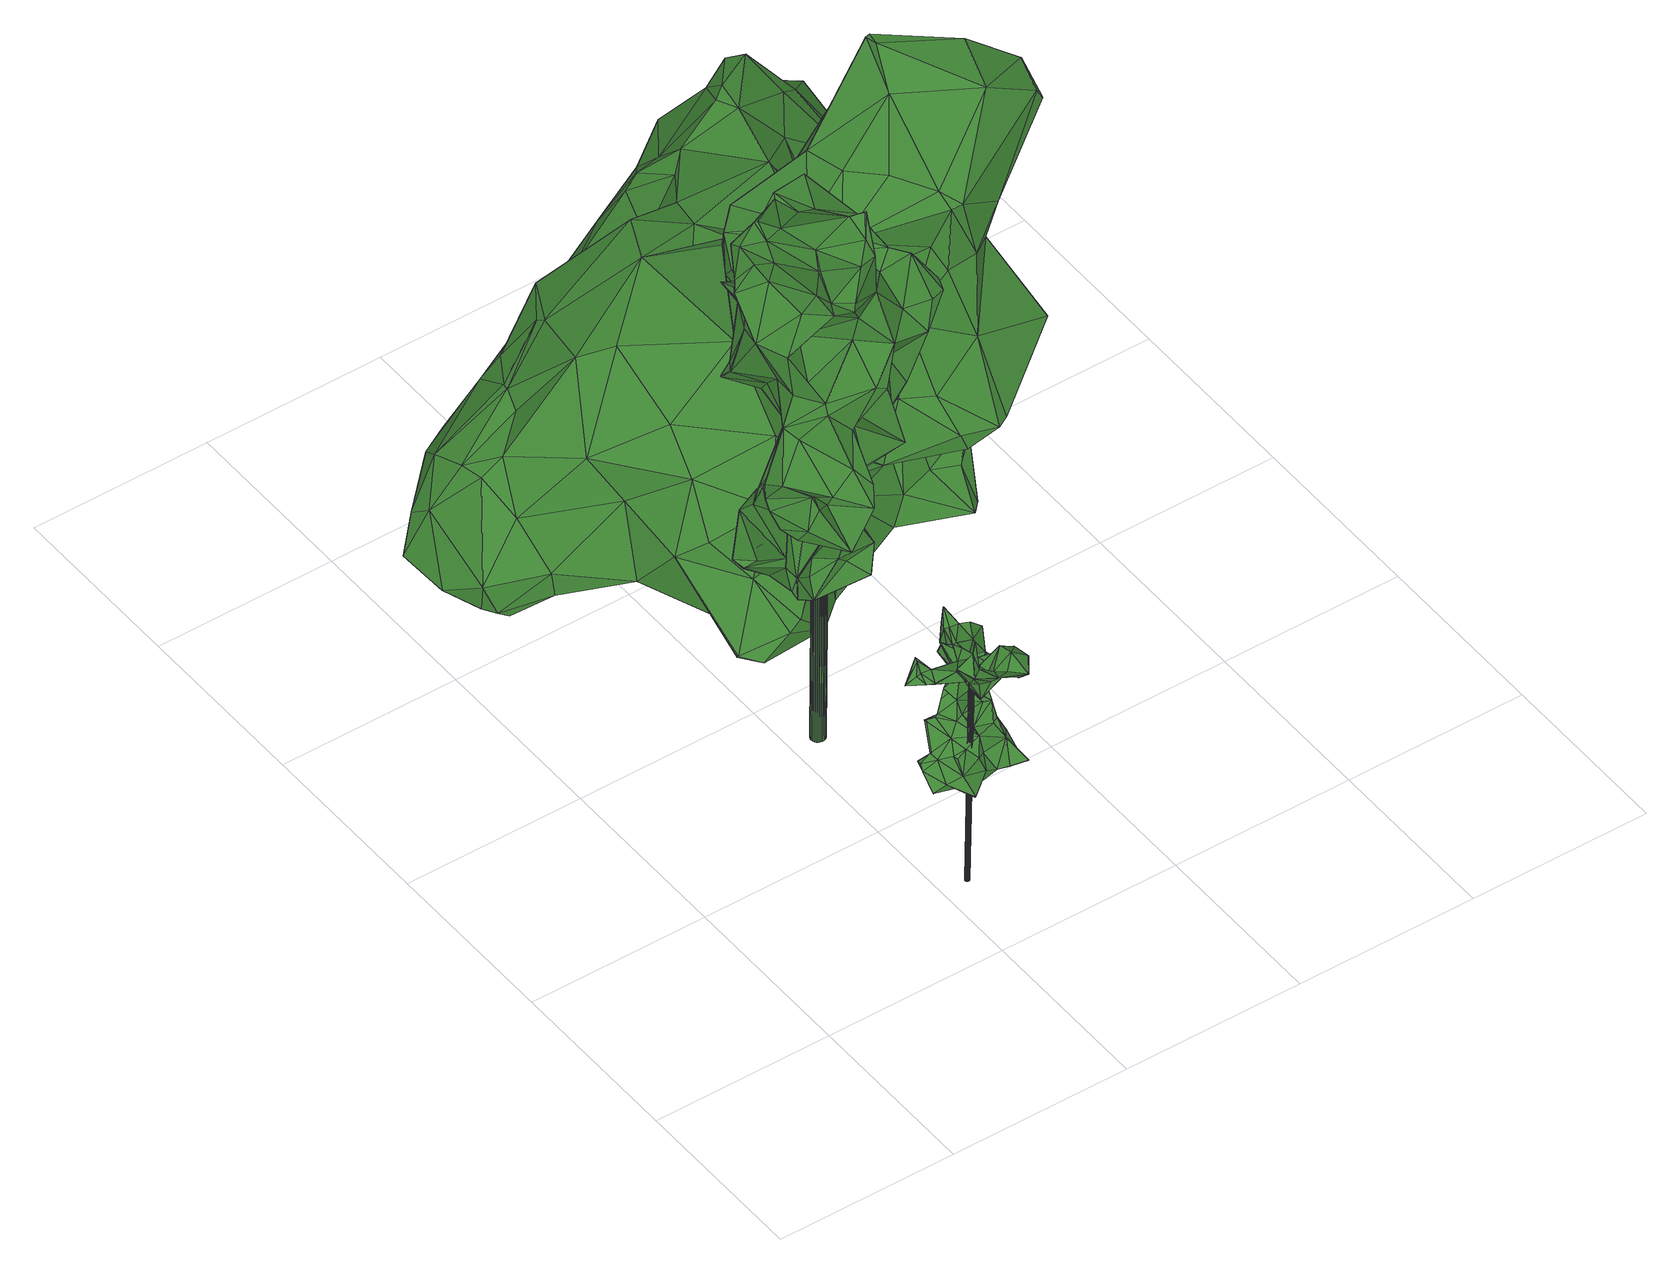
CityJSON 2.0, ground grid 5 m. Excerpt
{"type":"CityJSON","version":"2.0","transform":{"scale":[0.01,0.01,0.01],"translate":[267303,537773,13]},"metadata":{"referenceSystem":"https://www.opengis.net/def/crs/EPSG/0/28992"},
"CityObjects":{
"tree1":{"type":"SolitaryVegetationObject","attributes":{"gtid":439,"crown_width_m":3.07,"crown_median_z":19.22,"crown_r50_m":0.18,"crown_porosity":0.94,"trunk_H_m":6.17,"trunk_DBH_m":0.123,"trunk_radius_m":0.0613,"trunk_base_height_m":13.05,"original_gtid":"441"},"geometry":[{"type":"Solid","lod":"3","boundaries":[[[[0,1,2]],[[3,4,5]],[[6,7,8]],[[9,10,11]],[[10,12,11]],[[13,14,15]],[[16,17,18]],[[16,18,19]],[[20,21,22]],[[23,24,25]],[[8,15,26]],[[27,28,29]],[[30,28,27]],[[21,31,32]],[[33,7,34]],[[33,34,35]],[[36,37,38]],[[39,38,37]],[[39,37,36]],[[40,41,42]],[[40,42,5]],[[3,12,4]],[[43,44,45]],[[46,47,48]],[[41,49,50]],[[41,40,49]],[[5,49,40]],[[22,51,38]],[[52,53,54]],[[55,54,53]],[[56,1,0]],[[56,0,57]],[[58,59,60]],[[8,7,61]],[[49,5,4]],[[62,57,63]],[[64,65,66]],[[62,67,56]],[[45,44,68]],[[69,70,71]],[[33,35,72]],[[62,56,57]],[[73,74,75]],[[76,41,77]],[[67,62,63]],[[67,63,78]],[[75,29,79]],[[59,58,80]],[[25,81,82]],[[83,84,85]],[[86,85,84]],[[6,8,87]],[[88,89,90]],[[88,90,18]],[[91,92,93]],[[60,19,58]],[[15,61,13]],[[8,61,15]],[[94,95,96]],[[92,91,97]],[[63,98,99]],[[63,99,78]],[[3,5,42]],[[3,42,100]],[[45,101,43]],[[59,80,102]],[[12,103,4]],[[9,103,12]],[[47,16,48]],[[104,30,24]],[[105,106,47]],[[70,69,53]],[[107,108,33]],[[7,33,108]],[[7,108,107]],[[50,77,41]],[[109,110,111]],[[18,90,112]],[[89,112,90]],[[38,39,96]],[[113,96,39]],[[114,109,115]],[[22,96,20]],[[26,15,116]],[[57,66,63]],[[0,66,57]],[[20,96,95]],[[117,118,11]],[[119,120,121]],[[41,122,42]],[[123,124,118]],[[86,84,110]],[[75,79,73]],[[125,73,79]],[[126,27,82]],[[53,69,55]],[[91,127,80]],[[102,80,127]],[[19,91,80]],[[48,128,46]],[[14,129,116]],[[130,113,39]],[[131,132,133]],[[36,132,131]],[[27,134,32]],[[27,135,134]],[[92,97,136]],[[122,123,100]],[[100,42,122]],[[24,30,81]],[[81,30,126]],[[71,137,138]],[[139,138,137]],[[118,103,9]],[[140,50,141]],[[27,32,82]],[[31,82,32]],[[75,142,143]],[[138,78,99]],[[81,25,24]],[[143,29,75]],[[85,43,83]],[[52,76,144]],[[52,144,120]],[[86,145,68]],[[43,101,83]],[[142,83,101]],[[71,146,143]],[[147,114,45]],[[148,149,93]],[[91,93,149]],[[121,77,140]],[[50,140,77]],[[19,97,91]],[[58,19,80]],[[77,144,76]],[[77,121,144]],[[150,151,152]],[[41,152,151]],[[78,139,153]],[[78,153,154]],[[155,156,31]],[[157,35,158]],[[134,73,159]],[[73,134,74]],[[135,74,134]],[[30,27,126]],[[14,116,15]],[[143,146,29]],[[38,96,22]],[[38,132,36]],[[133,132,38]],[[160,161,162]],[[162,136,163]],[[104,28,30]],[[159,28,104]],[[134,159,104]],[[125,159,73]],[[89,106,164]],[[35,34,165]],[[35,165,127]],[[136,131,163]],[[104,166,167]],[[163,133,51]],[[38,51,133]],[[157,168,20]],[[155,20,168]],[[134,169,21]],[[22,21,169]],[[170,18,112]],[[87,48,171]],[[87,171,6]],[[55,65,54]],[[117,123,118]],[[128,87,8]],[[48,87,128]],[[4,141,49]],[[50,49,141]],[[172,148,158]],[[172,158,35]],[[171,165,34]],[[173,174,70]],[[175,174,173]],[[4,103,118]],[[46,105,47]],[[61,176,13]],[[118,154,140]],[[138,69,71]],[[138,99,98]],[[21,32,134]],[[118,140,141]],[[118,141,4]],[[101,115,119]],[[52,173,53]],[[53,173,70]],[[111,173,52]],[[83,173,111]],[[129,164,116]],[[2,151,150]],[[101,114,115]],[[83,142,173]],[[75,173,142]],[[94,96,113]],[[177,135,27]],[[138,139,78]],[[81,126,82]],[[178,179,82]],[[25,82,179]],[[178,82,31]],[[162,92,136]],[[114,101,45]],[[180,139,137]],[[159,125,181]],[[127,182,183]],[[127,183,102]],[[97,184,185]],[[56,123,1]],[[120,111,52]],[[109,145,110]],[[145,86,110]],[[111,110,83]],[[84,83,110]],[[61,7,107]],[[72,61,107]],[[75,175,173]],[[75,74,175]],[[135,175,74]],[[135,177,175]],[[164,176,36]],[[129,176,164]],[[28,125,79]],[[28,79,29]],[[64,76,54]],[[20,155,21]],[[31,21,155]],[[142,101,119]],[[164,106,186]],[[12,10,9]],[[120,144,121]],[[13,176,14]],[[14,176,129]],[[143,142,71]],[[119,71,142]],[[150,152,64]],[[177,27,29]],[[181,28,159]],[[125,28,181]],[[186,128,8]],[[128,186,106]],[[9,11,118]],[[134,104,187]],[[31,156,161]],[[67,78,154]],[[118,124,154]],[[64,152,41]],[[175,177,174]],[[47,106,17]],[[35,127,172]],[[112,164,36]],[[63,188,98]],[[55,69,189]],[[189,69,138]],[[190,22,169]],[[162,161,156]],[[186,191,26]],[[170,131,136]],[[112,89,164]],[[192,67,124]],[[192,124,123]],[[164,186,116]],[[116,186,26]],[[51,22,193]],[[51,193,162]],[[139,180,121]],[[107,33,72]],[[171,34,7]],[[171,7,6]],[[12,3,194]],[[36,176,130]],[[36,130,39]],[[43,85,44]],[[169,195,196]],[[190,169,196]],[[196,195,167]],[[187,167,195]],[[187,195,169]],[[189,138,188]],[[98,188,138]],[[189,188,63]],[[66,189,63]],[[52,54,76]],[[64,41,76]],[[72,176,61]],[[130,176,72]],[[162,190,197]],[[23,166,104]],[[197,190,196]],[[170,185,18]],[[160,197,25]],[[197,23,25]],[[198,166,23]],[[179,199,25]],[[160,162,197]],[[3,123,117]],[[100,123,3]],[[155,200,148]],[[121,140,139]],[[154,124,67]],[[111,115,109]],[[172,127,149]],[[172,149,148]],[[127,91,149]],[[2,150,0]],[[19,184,97]],[[122,41,151]],[[35,95,72]],[[95,35,157]],[[95,157,20]],[[160,25,201]],[[36,131,112]],[[170,112,131]],[[199,201,25]],[[60,16,19]],[[182,127,165]],[[182,165,171]],[[163,51,162]],[[122,202,123]],[[171,48,182]],[[16,60,182]],[[16,182,48]],[[16,47,17]],[[119,115,120]],[[120,115,111]],[[201,178,31]],[[131,133,163]],[[187,169,134]],[[199,178,201]],[[179,178,199]],[[201,31,161]],[[201,161,160]],[[24,23,104]],[[197,198,23]],[[167,187,104]],[[196,198,197]],[[167,198,196]],[[89,17,106]],[[123,202,1]],[[2,1,202]],[[8,26,191]],[[186,8,191]],[[106,105,46]],[[46,128,106]],[[136,97,185]],[[198,167,166]],[[136,185,170]],[[92,203,93]],[[162,203,92]],[[56,67,192]],[[56,192,123]],[[185,184,18]],[[11,194,117]],[[59,183,60]],[[150,66,0]],[[64,66,150]],[[59,102,183]],[[60,183,182]],[[17,89,88]],[[17,88,18]],[[151,2,202]],[[151,202,122]],[[155,148,156]],[[18,184,19]],[[119,180,71]],[[54,65,64]],[[121,180,119]],[[180,137,71]],[[189,65,55]],[[66,65,189]],[[203,162,156]],[[158,200,157]],[[158,148,200]],[[203,156,93]],[[93,156,148]],[[162,193,190]],[[22,190,193]],[[139,140,153]],[[154,153,140]],[[11,12,194]],[[3,117,194]],[[200,155,168]],[[200,168,157]],[[95,94,72]],[[72,94,130]],[[113,130,94]],[[109,147,145]],[[114,147,109]],[[145,147,68]],[[147,45,68]],[[85,86,68]],[[44,85,68]],[[70,146,71]],[[174,146,70]],[[177,29,146]],[[177,146,174]],[[204,205,206]],[[204,206,207]],[[207,206,208]],[[207,208,209]],[[206,205,210]],[[206,210,208]],[[208,210,211]],[[208,211,209]],[[210,205,212]],[[210,212,211]],[[211,212,213]],[[211,213,209]],[[212,205,214]],[[212,214,213]],[[213,214,215]],[[213,215,209]],[[214,205,216]],[[214,216,215]],[[215,216,217]],[[215,217,209]],[[216,205,218]],[[216,218,217]],[[217,218,219]],[[217,219,209]],[[218,205,220]],[[218,220,219]],[[219,220,221]],[[219,221,209]],[[220,205,222]],[[220,222,221]],[[221,222,223]],[[221,223,209]],[[222,205,224]],[[222,224,223]],[[223,224,225]],[[223,225,209]],[[224,205,226]],[[224,226,225]],[[225,226,227]],[[225,227,209]],[[226,205,228]],[[226,228,227]],[[227,228,229]],[[227,229,209]],[[228,205,230]],[[228,230,229]],[[229,230,231]],[[229,231,209]],[[230,205,232]],[[230,232,231]],[[231,232,233]],[[231,233,209]],[[232,205,234]],[[232,234,233]],[[233,234,235]],[[233,235,209]],[[234,205,236]],[[234,236,235]],[[235,236,237]],[[235,237,209]],[[236,205,238]],[[236,238,237]],[[237,238,239]],[[237,239,209]],[[238,205,240]],[[238,240,239]],[[239,240,241]],[[239,241,209]],[[240,205,242]],[[240,242,241]],[[241,242,243]],[[241,243,209]],[[242,205,244]],[[242,244,243]],[[243,244,245]],[[243,245,209]],[[244,205,246]],[[244,246,245]],[[245,246,247]],[[245,247,209]],[[246,205,248]],[[246,248,247]],[[247,248,249]],[[247,249,209]],[[248,205,250]],[[248,250,249]],[[249,250,251]],[[249,251,209]],[[250,205,252]],[[250,252,251]],[[251,252,253]],[[251,253,209]],[[252,205,204]],[[252,204,253]],[[253,204,207]],[[253,207,209]]]]}]},
"tree2":{"type":"SolitaryVegetationObject","attributes":{"gtid":229,"crown_width_m":6.14,"crown_median_z":24.22,"crown_r50_m":0.329,"crown_porosity":0.919,"trunk_H_m":11.15,"trunk_DBH_m":0.398,"trunk_radius_m":0.199,"trunk_base_height_m":13.07,"original_gtid":"229"},"geometry":[{"type":"Solid","lod":"3","boundaries":[[[[254,255,256]],[[257,258,259]],[[260,261,262]],[[263,264,265]],[[266,267,268]],[[269,270,271]],[[272,273,262]],[[274,275,276]],[[274,277,275]],[[278,279,280]],[[281,282,283]],[[284,274,285]],[[286,287,288]],[[289,290,291]],[[292,293,294]],[[292,294,295]],[[296,297,298]],[[299,300,301]],[[302,300,299]],[[303,304,305]],[[306,307,308]],[[309,280,279]],[[279,289,309]],[[310,311,312]],[[262,313,272]],[[283,314,315]],[[316,282,281]],[[317,279,278]],[[318,319,320]],[[321,322,316]],[[283,323,314]],[[311,324,325]],[[310,324,311]],[[326,327,328]],[[329,318,330]],[[323,283,282]],[[331,332,333]],[[331,303,332]],[[317,278,334]],[[259,258,335]],[[336,337,338]],[[339,258,257]],[[264,263,327]],[[340,256,341]],[[265,342,263]],[[263,343,328]],[[344,305,345]],[[262,273,260]],[[346,347,348]],[[349,350,280]],[[351,343,342]],[[263,342,343]],[[352,353,354]],[[263,328,327]],[[272,355,356]],[[288,356,355]],[[357,358,359]],[[360,358,357]],[[361,335,258]],[[362,363,364]],[[315,307,306]],[[365,321,281]],[[366,336,338]],[[310,367,324]],[[334,368,369]],[[309,370,280]],[[302,312,311]],[[371,254,372]],[[373,374,334]],[[319,318,375]],[[376,377,378]],[[352,354,379]],[[301,380,299]],[[351,381,382]],[[383,350,384]],[[349,384,350]],[[385,254,386]],[[336,288,337]],[[351,382,343]],[[367,284,285]],[[387,373,388]],[[389,390,391]],[[387,374,373]],[[392,393,394]],[[266,395,391]],[[396,347,346]],[[397,354,314]],[[315,314,354]],[[321,316,281]],[[398,399,276]],[[274,276,399]],[[400,401,391]],[[284,367,312]],[[347,393,402]],[[350,278,280]],[[286,350,383]],[[287,286,383]],[[290,289,317]],[[279,317,289]],[[308,403,306]],[[375,318,329]],[[299,404,302]],[[260,380,261]],[[301,261,380]],[[405,333,332]],[[390,389,393]],[[300,372,261]],[[266,406,403]],[[407,408,409]],[[356,288,287]],[[410,277,365]],[[411,410,365]],[[378,292,295]],[[412,413,337]],[[325,414,311]],[[254,414,325]],[[339,366,415]],[[293,291,259]],[[293,259,335]],[[261,301,300]],[[258,339,415]],[[258,415,361]],[[416,331,333]],[[411,365,281]],[[321,277,322]],[[417,316,418]],[[349,280,384]],[[291,290,374]],[[291,374,259]],[[321,365,277]],[[419,408,420]],[[374,290,317]],[[304,303,360]],[[286,336,366]],[[362,398,276]],[[359,421,357]],[[282,417,323]],[[422,296,298]],[[282,316,417]],[[381,423,348]],[[319,424,256]],[[298,333,422]],[[416,333,298]],[[304,425,417]],[[426,327,326]],[[380,344,299]],[[304,417,418]],[[367,285,399]],[[278,350,368]],[[379,354,397]],[[371,372,300]],[[256,427,428]],[[283,406,281]],[[313,262,429]],[[292,377,430]],[[315,354,353]],[[374,317,334]],[[259,374,387]],[[391,395,308]],[[403,308,395]],[[426,264,327]],[[254,385,372]],[[310,312,367]],[[271,270,431]],[[315,353,432]],[[362,433,398]],[[341,433,362]],[[434,435,409]],[[337,413,338]],[[436,338,413]],[[421,264,426]],[[264,421,359]],[[391,390,267]],[[299,437,404]],[[344,437,299]],[[288,336,286]],[[260,438,380]],[[439,378,440]],[[346,378,439]],[[362,275,394]],[[411,281,268]],[[261,429,262]],[[379,270,352]],[[415,419,441]],[[358,442,359]],[[298,443,444]],[[444,443,423]],[[383,384,287]],[[315,306,406]],[[315,406,283]],[[429,355,313]],[[378,377,292]],[[407,428,375]],[[254,256,445]],[[446,294,335]],[[302,284,312]],[[302,404,284]],[[404,274,284]],[[322,274,404]],[[410,275,277]],[[285,274,399]],[[360,425,304]],[[447,448,376]],[[307,432,308]],[[314,449,397]],[[425,271,431]],[[390,393,268]],[[388,366,339]],[[286,366,388]],[[450,375,428]],[[348,402,381]],[[347,402,348]],[[335,361,446]],[[332,305,451]],[[303,305,332]],[[277,274,322]],[[256,452,319]],[[405,422,333]],[[400,391,308]],[[378,420,440]],[[381,402,389]],[[433,256,255]],[[341,256,433]],[[453,454,345]],[[404,345,454]],[[422,332,455]],[[318,320,330]],[[330,320,364]],[[429,261,372]],[[355,456,288]],[[419,409,408]],[[434,412,457]],[[360,303,358]],[[337,288,456]],[[337,456,412]],[[326,421,426]],[[458,452,362]],[[350,286,373]],[[430,459,289]],[[460,455,451]],[[451,455,332]],[[322,453,316]],[[257,387,339]],[[257,259,387]],[[388,339,387]],[[394,461,392]],[[264,359,462]],[[420,295,441]],[[378,295,420]],[[351,463,381]],[[423,381,463]],[[291,293,430]],[[291,430,289]],[[264,462,265]],[[455,460,344]],[[455,344,380]],[[296,280,370]],[[376,464,459]],[[345,404,437]],[[345,437,344]],[[412,434,413]],[[436,413,434]],[[296,260,465]],[[289,459,309]],[[303,331,358]],[[400,432,401]],[[389,466,382]],[[343,382,466]],[[415,366,436]],[[352,270,269]],[[394,393,396]],[[393,347,396]],[[467,442,444]],[[391,267,266]],[[428,427,450]],[[386,254,445]],[[314,323,449]],[[433,399,398]],[[346,348,468]],[[469,470,396]],[[439,471,472]],[[401,432,353]],[[409,435,473]],[[445,473,435]],[[445,409,473]],[[328,466,326]],[[380,438,455]],[[376,468,443]],[[423,443,468]],[[346,468,378]],[[430,293,292]],[[393,389,402]],[[342,463,351]],[[378,468,376]],[[316,453,418]],[[296,422,438]],[[404,453,322]],[[325,255,254]],[[313,355,272]],[[386,457,385]],[[439,440,474]],[[355,457,456]],[[355,385,457]],[[419,420,441]],[[368,350,373]],[[388,373,286]],[[293,335,294]],[[475,467,463]],[[265,462,476]],[[362,276,275]],[[306,403,406]],[[326,466,352]],[[379,397,449]],[[384,356,287]],[[266,403,395]],[[346,439,477]],[[346,477,396]],[[360,271,425]],[[357,269,360]],[[420,408,329]],[[375,329,408]],[[431,270,449]],[[270,379,449]],[[407,375,408]],[[412,456,457]],[[296,370,297]],[[363,362,478]],[[330,478,469]],[[443,297,447]],[[443,298,297]],[[430,377,459]],[[376,459,377]],[[447,376,443]],[[417,425,479]],[[417,479,323]],[[300,302,414]],[[300,414,371]],[[268,393,392]],[[268,392,411]],[[348,423,468]],[[455,438,422]],[[296,438,260]],[[278,368,334]],[[445,428,409]],[[407,409,428]],[[330,440,329]],[[329,440,420]],[[409,419,434]],[[445,435,457]],[[434,457,435]],[[343,466,328]],[[352,466,353]],[[433,255,324]],[[433,324,399]],[[399,324,367]],[[458,362,364]],[[363,478,330]],[[255,325,324]],[[423,467,444]],[[375,424,319]],[[450,424,375]],[[330,474,440]],[[471,474,330]],[[451,305,460]],[[330,364,363]],[[445,457,386]],[[381,389,382]],[[411,275,410]],[[268,406,266]],[[281,406,268]],[[326,269,421]],[[352,269,326]],[[421,269,357]],[[358,416,442]],[[331,416,358]],[[269,271,360]],[[444,416,298]],[[442,416,444]],[[405,332,422]],[[311,414,302]],[[371,414,254]],[[394,396,470]],[[265,476,342]],[[467,475,442]],[[462,359,475]],[[373,369,368]],[[373,334,369]],[[400,308,432]],[[463,467,423]],[[273,465,260]],[[320,319,452]],[[353,466,401]],[[389,401,466]],[[391,401,389]],[[392,461,411]],[[297,448,447]],[[345,305,418]],[[460,305,344]],[[345,418,453]],[[315,432,307]],[[418,305,304]],[[477,439,472]],[[330,469,472]],[[477,472,469]],[[330,472,471]],[[477,469,396]],[[411,461,275]],[[394,275,461]],[[340,452,256]],[[340,362,452]],[[340,341,362]],[[404,454,453]],[[458,364,452]],[[364,320,452]],[[256,428,445]],[[439,474,471]],[[459,370,309]],[[464,370,459]],[[268,267,390]],[[376,448,464]],[[370,464,448]],[[370,448,297]],[[384,480,356]],[[356,480,272]],[[355,481,385]],[[355,429,481]],[[372,385,481]],[[372,481,429]],[[427,256,424]],[[450,427,424]],[[280,480,384]],[[338,436,366]],[[431,449,425]],[[479,449,323]],[[479,425,449]],[[442,475,359]],[[475,476,462]],[[475,463,476]],[[463,342,476]],[[480,465,272]],[[272,465,273]],[[480,280,465]],[[296,465,280]],[[295,446,441]],[[415,441,446]],[[415,436,419]],[[415,446,361]],[[436,434,419]],[[446,295,294]],[[362,394,470]],[[478,362,470]],[[478,470,469]],[[482,483,484]],[[482,484,485]],[[485,484,486]],[[485,486,487]],[[484,483,488]],[[484,488,486]],[[486,488,489]],[[486,489,487]],[[488,483,490]],[[488,490,489]],[[489,490,491]],[[489,491,487]],[[490,483,492]],[[490,492,491]],[[491,492,493]],[[491,493,487]],[[492,483,494]],[[492,494,493]],[[493,494,495]],[[493,495,487]],[[494,483,496]],[[494,496,495]],[[495,496,497]],[[495,497,487]],[[496,483,498]],[[496,498,497]],[[497,498,499]],[[497,499,487]],[[498,483,500]],[[498,500,499]],[[499,500,501]],[[499,501,487]],[[500,483,502]],[[500,502,501]],[[501,502,503]],[[501,503,487]],[[502,483,504]],[[502,504,503]],[[503,504,505]],[[503,505,487]],[[504,483,506]],[[504,506,505]],[[505,506,507]],[[505,507,487]],[[506,483,508]],[[506,508,507]],[[507,508,509]],[[507,509,487]],[[508,483,510]],[[508,510,509]],[[509,510,511]],[[509,511,487]],[[510,483,512]],[[510,512,511]],[[511,512,513]],[[511,513,487]],[[512,483,514]],[[512,514,513]],[[513,514,515]],[[513,515,487]],[[514,483,516]],[[514,516,515]],[[515,516,517]],[[515,517,487]],[[516,483,518]],[[516,518,517]],[[517,518,519]],[[517,519,487]],[[518,483,520]],[[518,520,519]],[[519,520,521]],[[519,521,487]],[[520,483,522]],[[520,522,521]],[[521,522,523]],[[521,523,487]],[[522,483,524]],[[522,524,523]],[[523,524,525]],[[523,525,487]],[[524,483,526]],[[524,526,525]],[[525,526,527]],[[525,527,487]],[[526,483,528]],[[526,528,527]],[[527,528,529]],[[527,529,487]],[[528,483,530]],[[528,530,529]],[[529,530,531]],[[529,531,487]],[[530,483,482]],[[530,482,531]],[[531,482,485]],[[531,485,487]]]]}]},
"tree3":{"type":"SolitaryVegetationObject","attributes":{"gtid":228,"crown_width_m":13.98,"crown_median_z":18.03,"crown_r50_m":0.364,"crown_porosity":0.891,"trunk_H_m":4.93,"trunk_DBH_m":0.556,"trunk_radius_m":0.278,"trunk_base_height_m":13.1,"original_gtid":"228"},"geometry":[{"type":"Solid","lod":"3","boundaries":[[[[532,533,534]],[[535,536,537]],[[538,539,540]],[[535,541,536]],[[542,543,544]],[[545,546,547]],[[548,546,545]],[[544,543,549]],[[550,551,552]],[[553,554,555]],[[556,557,558]],[[534,559,532]],[[560,561,562]],[[563,564,565]],[[566,567,568]],[[569,570,571]],[[572,573,541]],[[574,575,576]],[[577,578,579]],[[580,581,542]],[[582,583,584]],[[538,575,539]],[[538,585,575]],[[564,561,586]],[[587,588,534]],[[589,590,558]],[[591,592,593]],[[594,566,595]],[[594,595,596]],[[577,597,578]],[[598,591,593]],[[598,593,599]],[[600,601,602]],[[571,603,604]],[[605,606,607]],[[601,608,602]],[[609,538,610]],[[611,612,613]],[[599,593,614]],[[615,616,554]],[[604,569,571]],[[617,618,619]],[[620,619,618]],[[569,621,617]],[[570,569,622]],[[614,548,599]],[[598,623,624]],[[625,626,627]],[[625,627,628]],[[629,584,630]],[[629,630,570]],[[631,632,633]],[[634,635,636]],[[609,585,538]],[[592,637,593]],[[638,576,639]],[[607,606,640]],[[641,640,606]],[[584,629,582]],[[569,617,622]],[[600,605,601]],[[604,642,569]],[[566,534,567]],[[532,643,533]],[[644,645,619]],[[646,603,571]],[[646,570,630]],[[623,647,624]],[[623,648,649]],[[650,651,652]],[[621,569,642]],[[653,654,587]],[[646,655,603]],[[643,532,656]],[[570,646,571]],[[657,549,658]],[[657,658,586]],[[659,574,660]],[[603,655,661]],[[617,619,662]],[[533,663,534]],[[567,534,663]],[[656,532,559]],[[664,665,666]],[[603,661,604]],[[562,667,560]],[[668,669,667]],[[670,671,537]],[[604,672,611]],[[673,674,675]],[[656,634,670]],[[652,676,677]],[[652,677,650]],[[678,675,679]],[[543,680,549]],[[662,629,622]],[[653,589,558]],[[632,631,681]],[[653,557,654]],[[558,557,653]],[[625,628,682]],[[683,684,676]],[[577,579,637]],[[546,685,686]],[[630,687,688]],[[689,677,690]],[[629,570,622]],[[597,660,691]],[[582,645,644]],[[692,668,667]],[[564,562,561]],[[693,556,633]],[[631,633,556]],[[573,694,695]],[[597,691,696]],[[578,597,696]],[[637,592,577]],[[637,579,685]],[[659,697,539]],[[659,539,575]],[[676,698,683]],[[697,591,598]],[[552,551,699]],[[626,700,583]],[[625,682,553]],[[662,645,629]],[[629,645,582]],[[701,678,679]],[[626,555,700]],[[602,608,702]],[[545,703,682]],[[563,565,704]],[[669,705,586]],[[622,617,662]],[[561,560,669]],[[563,667,562]],[[620,618,651]],[[651,618,706]],[[659,591,697]],[[592,591,659]],[[549,707,544]],[[535,667,563]],[[708,696,691]],[[709,710,673]],[[711,712,559]],[[586,658,564]],[[658,549,713]],[[658,713,572]],[[713,549,714]],[[715,674,686]],[[535,716,717]],[[535,718,716]],[[563,562,564]],[[572,541,565]],[[704,565,541]],[[572,565,564]],[[608,719,702]],[[684,581,676]],[[700,720,583]],[[623,598,599]],[[623,599,648]],[[665,640,641]],[[556,590,631]],[[721,722,702]],[[661,672,604]],[[723,688,720]],[[558,590,556]],[[664,640,665]],[[664,702,640]],[[598,624,697]],[[697,624,539]],[[647,539,624]],[[653,722,589]],[[686,685,579]],[[724,725,580]],[[726,594,727]],[[614,593,637]],[[557,728,654]],[[612,729,596]],[[606,596,729]],[[644,730,582]],[[583,730,626]],[[582,730,583]],[[535,717,667]],[[548,614,637]],[[731,650,732]],[[731,732,733]],[[535,537,718]],[[612,683,698]],[[657,707,549]],[[734,735,568]],[[736,594,596]],[[561,669,586]],[[669,560,667]],[[544,707,705]],[[714,735,734]],[[543,542,737]],[[599,548,545]],[[633,709,693]],[[644,619,738]],[[628,739,649]],[[721,615,589]],[[682,628,649]],[[682,649,648]],[[599,545,648]],[[553,682,703]],[[667,717,692]],[[584,583,687]],[[668,692,724]],[[606,729,641]],[[672,641,729]],[[702,722,602]],[[672,661,740]],[[723,741,688]],[[688,741,646]],[[725,581,580]],[[633,710,709]],[[742,706,621]],[[613,742,621]],[[607,640,719]],[[608,607,719]],[[601,607,608]],[[605,607,601]],[[700,555,616]],[[700,616,666]],[[548,685,546]],[[689,743,744]],[[745,744,743]],[[548,637,685]],[[552,746,747]],[[673,710,699]],[[748,726,727]],[[620,650,738]],[[749,609,610]],[[574,708,691]],[[747,746,632]],[[686,579,750]],[[640,702,719]],[[736,596,606]],[[740,655,741]],[[690,751,752]],[[752,701,690]],[[563,704,535]],[[745,639,733]],[[714,694,713]],[[692,717,716]],[[537,536,670]],[[632,681,747]],[[602,748,600]],[[580,542,544]],[[724,705,668]],[[721,589,722]],[[727,594,736]],[[753,725,724]],[[611,672,729]],[[581,684,754]],[[755,749,610]],[[718,634,636]],[[684,566,568]],[[617,621,706]],[[534,726,587]],[[710,633,632]],[[609,731,733]],[[749,731,609]],[[724,580,705]],[[580,544,705]],[[703,550,552]],[[554,703,552]],[[635,675,678]],[[756,679,686]],[[757,559,534]],[[669,668,705]],[[715,686,675]],[[679,675,686]],[[652,698,676]],[[726,602,722]],[[678,701,636]],[[678,636,635]],[[677,732,650]],[[744,732,677]],[[535,704,541]],[[755,731,749]],[[644,731,755]],[[554,616,555]],[[683,758,684]],[[642,604,611]],[[701,752,636]],[[725,676,581]],[[689,690,759]],[[728,760,761]],[[759,690,701]],[[615,554,762]],[[701,679,759]],[[759,679,756]],[[606,727,736]],[[652,651,706]],[[602,726,748]],[[587,726,722]],[[587,722,653]],[[698,706,742]],[[573,536,541]],[[556,693,760]],[[556,760,557]],[[731,738,650]],[[753,763,725]],[[764,559,712]],[[757,534,588]],[[694,734,695]],[[615,762,589]],[[714,734,694]],[[534,594,726]],[[620,738,619]],[[731,644,738]],[[627,755,610]],[[759,638,689]],[[743,689,638]],[[696,638,759]],[[676,725,751]],[[634,764,765]],[[730,644,755]],[[720,688,687]],[[677,676,690]],[[690,676,751]],[[654,728,712]],[[711,654,712]],[[635,765,673]],[[680,735,549]],[[634,765,635]],[[753,752,763]],[[645,662,619]],[[590,589,681]],[[590,681,631]],[[673,675,635]],[[684,595,566]],[[758,595,684]],[[758,596,595]],[[699,551,674]],[[673,699,674]],[[620,651,650]],[[710,746,699]],[[747,681,589]],[[716,718,636]],[[545,682,648]],[[568,754,684]],[[737,754,568]],[[665,641,740]],[[672,740,641]],[[661,655,740]],[[554,552,762]],[[689,744,677]],[[718,537,634]],[[671,634,537]],[[646,630,688]],[[611,729,612]],[[542,581,754]],[[542,754,737]],[[626,755,627]],[[730,755,626]],[[673,761,709]],[[639,576,585]],[[557,760,728]],[[656,764,634]],[[550,547,674]],[[550,674,551]],[[617,706,618]],[[709,761,693]],[[553,555,625]],[[626,625,555]],[[552,699,746]],[[559,764,656]],[[632,746,710]],[[589,762,747]],[[747,762,552]],[[698,613,612]],[[698,742,613]],[[670,634,671]],[[760,693,761]],[[670,695,656]],[[670,536,695]],[[716,636,752]],[[643,656,695]],[[573,695,536]],[[596,758,612]],[[683,612,758]],[[753,724,766]],[[753,766,716]],[[630,584,687]],[[567,663,568]],[[703,554,553]],[[639,585,733]],[[566,594,534]],[[740,741,665]],[[547,550,545]],[[545,550,703]],[[647,739,540]],[[739,623,649]],[[573,713,694]],[[572,713,573]],[[745,743,639]],[[660,574,691]],[[610,739,627]],[[628,627,739]],[[664,615,721]],[[664,721,702]],[[715,675,674]],[[642,613,621]],[[700,666,720]],[[665,741,666]],[[723,666,741]],[[611,613,642]],[[652,706,698]],[[659,575,574]],[[606,605,727]],[[600,727,605]],[[600,748,727]],[[659,767,592]],[[577,767,597]],[[592,767,577]],[[543,735,680]],[[716,752,753]],[[723,720,666]],[[574,576,708]],[[696,759,750]],[[674,768,686]],[[549,735,714]],[[655,646,741]],[[733,585,609]],[[564,658,572]],[[623,739,647]],[[539,647,540]],[[666,616,664]],[[615,664,616]],[[575,585,576]],[[759,756,750]],[[597,767,660]],[[546,768,547]],[[686,768,546]],[[692,766,724]],[[716,766,692]],[[586,707,657]],[[586,705,707]],[[734,769,695]],[[734,663,769]],[[686,750,756]],[[765,712,673]],[[744,745,732]],[[733,732,745]],[[660,767,659]],[[761,712,728]],[[761,673,712]],[[764,712,765]],[[751,763,752]],[[751,725,763]],[[579,578,750]],[[587,654,711]],[[587,711,559]],[[696,750,578]],[[708,638,696]],[[538,540,610]],[[610,540,739]],[[638,708,576]],[[743,638,639]],[[674,547,768]],[[695,769,643]],[[533,643,769]],[[663,533,769]],[[757,588,559]],[[663,734,568]],[[587,559,588]],[[737,568,735]],[[737,735,543]],[[720,687,583]],[[770,771,772]],[[770,772,773]],[[773,772,774]],[[773,774,775]],[[772,771,776]],[[772,776,774]],[[774,776,777]],[[774,777,775]],[[776,771,778]],[[776,778,777]],[[777,778,779]],[[777,779,775]],[[778,771,780]],[[778,780,779]],[[779,780,781]],[[779,781,775]],[[780,771,782]],[[780,782,781]],[[781,782,783]],[[781,783,775]],[[782,771,784]],[[782,784,783]],[[783,784,785]],[[783,785,775]],[[784,771,786]],[[784,786,785]],[[785,786,787]],[[785,787,775]],[[786,771,788]],[[786,788,787]],[[787,788,789]],[[787,789,775]],[[788,771,790]],[[788,790,789]],[[789,790,791]],[[789,791,775]],[[790,771,792]],[[790,792,791]],[[791,792,793]],[[791,793,775]],[[792,771,794]],[[792,794,793]],[[793,794,795]],[[793,795,775]],[[794,771,796]],[[794,796,795]],[[795,796,797]],[[795,797,775]],[[796,771,798]],[[796,798,797]],[[797,798,799]],[[797,799,775]],[[798,771,800]],[[798,800,799]],[[799,800,801]],[[799,801,775]],[[800,771,802]],[[800,802,801]],[[801,802,803]],[[801,803,775]],[[802,771,804]],[[802,804,803]],[[803,804,805]],[[803,805,775]],[[804,771,806]],[[804,806,805]],[[805,806,807]],[[805,807,775]],[[806,771,808]],[[806,808,807]],[[807,808,809]],[[807,809,775]],[[808,771,810]],[[808,810,809]],[[809,810,811]],[[809,811,775]],[[810,771,812]],[[810,812,811]],[[811,812,813]],[[811,813,775]],[[812,771,814]],[[812,814,813]],[[813,814,815]],[[813,815,775]],[[814,771,816]],[[814,816,815]],[[815,816,817]],[[815,817,775]],[[816,771,818]],[[816,818,817]],[[817,818,819]],[[817,819,775]],[[818,771,770]],[[818,770,819]],[[819,770,773]],[[819,773,775]]]]}]}
},
"vertices":[
[637,118,734],[639,87,751],[623,104,736],[493,101,806],[473,146,812],[492,101,805],[537,159,357],[526,193,404],[489,208,385],[535,160,853],[535,159,855],[536,158,854],[517,143,839],[470,285,404],[473,302,398],[466,273,391],[642,219,344],[612,230,356],[620,246,389],[689,243,362],[596,317,516],[634,357,548],[581,347,539],[669,372,579],[703,394,630],[712,366,573],[460,221,363],[669,352,645],[653,388,678],[613,342,673],[682,381,672],[683,342,556],[669,370,579],[573,247,424],[595,224,402],[614,251,441],[557,293,448],[536,318,493],[545,323,494],[510,328,491],[518,117,762],[529,125,704],[540,99,773],[492,338,694],[491,338,693],[490,327,693],[537,253,321],[582,222,323],[582,220,322],[502,133,761],[511,148,734],[596,319,515],[556,223,669],[602,255,677],[602,224,686],[619,225,693],[639,88,752],[678,141,747],[713,220,341],[713,191,354],[676,214,337],[506,267,411],[677,141,749],[681,199,731],[576,171,726],[618,224,694],[646,177,737],[637,155,773],[446,314,648],[614,254,691],[605,284,672],[613,254,693],[553,278,446],[619,401,670],[606,371,650],[603,342,673],[550,192,699],[539,183,712],[628,189,772],[630,393,674],[714,220,342],[718,387,634],[712,364,574],[511,301,672],[474,306,666],[492,339,692],[447,315,646],[537,160,356],[595,226,401],[546,243,410],[573,248,422],[706,270,397],[695,338,439],[693,327,443],[536,317,494],[581,295,473],[545,322,496],[705,271,396],[679,204,731],[651,206,739],[553,90,782],[511,300,674],[713,191,356],[518,144,837],[639,421,622],[538,253,323],[523,233,379],[539,250,418],[546,242,412],[481,277,659],[482,278,658],[501,269,656],[580,277,431],[536,318,495],[480,300,679],[501,270,658],[468,273,390],[526,128,799],[526,130,798],[542,242,696],[541,240,695],[544,213,712],[575,136,755],[554,92,782],[576,137,757],[638,429,708],[719,386,635],[687,244,402],[537,205,356],[474,303,398],[511,326,491],[626,311,454],[581,297,472],[601,305,477],[608,402,631],[607,370,649],[693,339,438],[618,225,695],[643,215,725],[574,196,730],[545,162,731],[503,134,761],[579,288,674],[607,312,682],[543,212,710],[445,314,647],[608,312,681],[473,306,667],[682,295,485],[686,280,438],[619,133,734],[608,131,742],[579,166,730],[579,167,732],[575,138,756],[650,337,506],[683,297,485],[602,303,477],[619,281,445],[627,422,667],[646,378,543],[683,344,555],[651,339,506],[641,331,480],[515,263,394],[621,244,389],[628,437,564],[627,438,564],[642,329,480],[636,388,542],[630,296,431],[602,207,370],[669,272,437],[579,288,672],[607,312,680],[604,341,672],[500,290,418],[613,342,671],[715,352,559],[736,361,543],[584,227,689],[639,429,706],[642,217,344],[676,214,339],[686,246,401],[648,285,429],[462,221,362],[638,419,621],[679,203,730],[643,214,724],[635,388,540],[461,220,363],[609,131,744],[634,358,546],[519,143,838],[627,436,564],[638,418,535],[645,409,530],[639,418,536],[734,361,542],[667,311,476],[715,354,558],[623,104,738],[669,312,475],[581,245,5],[575,245,5],[581,247,5],[605,261,622],[604,263,622],[599,261,622],[580,248,5],[604,264,621],[579,249,5],[603,266,622],[578,250,5],[601,267,622],[576,251,5],[600,267,622],[575,251,5],[598,267,622],[573,251,5],[597,267,622],[572,250,5],[595,266,622],[571,249,5],[594,265,622],[570,248,5],[593,264,622],[569,246,5],[593,263,622],[569,245,5],[592,261,622],[569,243,5],[593,259,622],[570,242,5],[593,258,622],[571,241,5],[594,257,622],[572,240,5],[596,256,622],[574,239,5],[597,255,622],[575,239,5],[599,255,622],[577,239,5],[600,255,622],[578,240,5],[602,256,622],[579,241,5],[603,257,622],[580,242,5],[604,258,622],[581,244,5],[605,260,622],
[800,1075,1137],[764,1110,1029],[701,1074,1148],[483,959,1628],[477,964,1626],[468,902,1617],[831,758,1237],[859,825,1127],[910,808,1288],[307,510,1069],[399,465,986],[338,507,1123],[384,822,738],[429,742,846],[491,768,820],[437,600,945],[357,623,805],[429,666,798],[853,858,1401],[868,791,1296],[677,966,934],[663,938,918],[674,966,936],[649,916,801],[679,759,1561],[590,713,1494],[691,773,1429],[546,828,675],[579,713,689],[505,749,659],[756,1053,941],[724,1056,943],[674,996,1535],[750,936,1450],[799,1000,1449],[536,737,1505],[512,749,1612],[510,751,1611],[477,907,1478],[478,885,1554],[454,933,1523],[413,955,1438],[721,739,1273],[634,787,1296],[627,684,1223],[810,854,995],[829,884,1036],[839,819,1091],[844,962,952],[555,628,1050],[514,646,928],[628,731,1000],[355,847,710],[327,798,718],[315,827,734],[586,713,1466],[782,1137,896],[825,1066,944],[823,1064,942],[919,838,1298],[398,617,714],[375,762,699],[609,781,731],[624,739,1572],[575,1113,1188],[604,1146,1164],[603,1086,1186],[576,890,691],[652,914,800],[568,622,702],[779,1118,997],[789,1110,1005],[381,627,960],[298,539,1024],[288,596,1021],[527,1100,1237],[451,1027,1143],[554,630,1052],[695,662,1028],[559,677,1143],[670,786,1598],[429,955,1579],[713,1093,1553],[720,1098,1496],[690,1128,1501],[606,1062,1554],[766,968,1112],[735,1031,982],[338,537,1142],[286,636,1050],[703,750,1042],[631,829,1012],[493,895,1165],[472,787,1056],[412,760,1156],[605,837,1534],[656,846,1572],[290,659,1070],[355,624,806],[355,668,806],[341,624,772],[824,882,1370],[807,886,1423],[475,570,956],[528,557,1064],[496,508,1042],[512,614,934],[430,993,1559],[636,934,1033],[516,963,1091],[548,965,1170],[562,898,691],[614,1076,1560],[779,1137,895],[702,828,1640],[699,827,1640],[641,772,1373],[797,966,1120],[813,951,1142],[669,851,1624],[548,816,1610],[548,1198,1215],[449,790,1337],[517,829,1411],[425,887,1320],[337,594,770],[793,791,1070],[331,720,1047],[324,716,1045],[645,975,1525],[724,917,1437],[872,1006,1276],[816,1063,1271],[528,929,1604],[626,995,1552],[334,770,944],[384,824,925],[324,812,900],[480,751,904],[386,822,927],[538,862,1009],[362,835,733],[511,887,1027],[338,595,767],[667,1059,968],[669,1071,958],[360,789,733],[368,684,817],[455,754,1057],[355,848,713],[749,888,906],[614,765,1094],[393,817,729],[561,1140,1229],[529,1101,1240],[593,1038,1277],[585,903,823],[547,888,834],[721,1014,1441],[666,1060,1458],[797,1001,989],[541,1052,1493],[546,665,1147],[597,649,769],[562,742,879],[556,1008,1355],[488,1013,1300],[428,531,957],[660,684,1203],[411,757,1158],[680,1218,1134],[493,650,772],[397,496,971],[682,1217,1135],[648,1146,1186],[833,833,1249],[536,797,1485],[408,648,763],[327,797,722],[695,1066,981],[654,1005,1404],[671,964,1326],[652,1054,1464],[717,902,989],[747,806,1165],[417,976,1167],[472,997,1259],[511,1009,1420],[494,590,1105],[493,699,1234],[481,672,1222],[755,1106,1255],[424,970,1464],[505,789,1226],[511,837,1341],[399,616,717],[681,1220,1135],[696,681,1013],[664,1045,1161],[595,858,854],[666,938,917],[721,752,1061],[798,1001,1447],[761,977,1358],[682,928,1165],[553,748,1446],[691,695,1003],[593,860,854],[386,545,1085],[338,656,1087],[553,778,1432],[784,795,1306],[360,664,973],[431,719,1137],[463,788,1210],[516,990,1049],[514,888,1025],[413,1011,1130],[414,1009,1127],[710,985,1216],[417,978,1168],[415,563,1080],[342,536,1142],[512,961,1091],[519,989,1051],[522,656,745],[757,851,1398],[788,976,1234],[595,845,7],[575,845,7],[594,850,7],[609,852,1121],[608,857,1121],[589,851,1122],[592,855,7],[606,862,1121],[589,859,7],[603,866,1121],[585,862,7],[599,869,1121],[580,864,7],[594,871,1121],[575,865,7],[589,871,1121],[570,864,7],[583,871,1122],[565,862,7],[579,869,1122],[561,859,7],[574,865,1122],[558,855,7],[571,861,1122],[556,850,7],[569,857,1122],[555,845,7],[569,851,1122],[556,840,7],[569,846,1122],[558,835,7],[571,841,1122],[561,831,7],[575,837,1122],[565,828,7],[579,834,1122],[570,826,7],[584,832,1122],[575,825,7],[589,832,1122],[580,826,7],[594,832,1122],[585,828,7],[599,834,1122],[589,831,7],[603,838,1121],[592,835,7],[606,842,1121],[594,840,7],[608,846,1121],
[1031,878,658],[1012,880,708],[859,976,624],[1243,1238,1258],[1246,1105,1050],[1254,1139,1015],[1049,2231,442],[1145,2288,482],[1079,2270,409],[1229,1030,1230],[650,1328,1220],[756,1124,1284],[768,1155,1306],[1267,1914,162],[1300,1939,441],[1152,1711,320],[1477,1955,384],[811,1080,1287],[1120,1685,250],[1112,1603,354],[1064,1444,233],[933,1724,97],[892,1663,113],[764,1739,137],[1265,1164,142],[1227,1121,159],[1219,1167,137],[1089,1153,592],[1056,1307,1652],[1051,1274,1650],[1257,1204,1606],[1388,1160,1506],[1219,1065,1574],[1364,1065,1485],[693,1051,720],[710,1042,737],[725,1085,939],[97,1742,312],[47,1777,166],[56,1633,161],[1100,993,1318],[1151,1009,1120],[1212,2181,727],[1155,2294,569],[1033,2123,645],[1416,2104,665],[1362,2078,709],[1452,1929,570],[706,1379,1238],[720,1431,1062],[363,2056,169],[389,1922,105],[240,1911,120],[1017,2188,572],[1034,1197,1555],[869,1170,369],[806,1186,442],[1044,1251,115],[1215,1197,132],[1424,2267,500],[1506,2201,571],[1518,2015,417],[636,1114,505],[694,1180,653],[510,1259,554],[1311,2159,796],[1356,2190,361],[1473,2021,292],[606,999,205],[531,1000,150],[724,1024,136],[107,1546,140],[98,1527,227],[483,1037,169],[432,1221,377],[482,1040,164],[522,1024,143],[842,2136,482],[915,2233,320],[217,1557,361],[361,1476,538],[244,1650,476],[1508,1985,405],[882,1389,112],[709,1562,128],[157,1802,413],[358,1806,525],[378,1928,439],[411,1893,521],[167,1709,443],[91,1806,260],[1211,2139,256],[1248,2226,366],[893,1939,115],[581,1972,111],[875,2043,162],[934,2023,133],[232,1953,212],[124,1787,135],[1248,1273,141],[1231,1340,159],[1317,1281,231],[1311,1128,760],[1181,1250,625],[1138,1323,845],[1507,1961,508],[1020,2016,760],[938,2079,680],[518,1181,170],[395,1321,242],[180,1648,443],[1112,863,695],[499,2051,284],[347,2036,217],[98,1636,120],[1128,2271,397],[1271,1978,108],[1036,2073,197],[550,1945,640],[469,1827,656],[470,1796,679],[1039,1187,165],[1077,1199,240],[159,1504,120],[1149,885,692],[987,1133,1367],[1062,1038,1347],[1346,2293,557],[1273,2189,782],[129,1511,140],[225,1933,284],[909,986,803],[586,1441,120],[474,1470,123],[458,1588,103],[1205,1326,1502],[1068,1391,1465],[1051,1315,1639],[1358,1012,803],[1346,1102,785],[250,1464,236],[1222,1355,432],[1145,1639,373],[1088,1484,536],[661,1673,870],[714,1790,874],[1059,1530,661],[1182,1704,700],[788,1084,1254],[1219,1327,148],[995,1959,141],[495,1542,776],[689,1337,840],[1465,1909,518],[1233,1735,623],[256,1885,119],[199,1771,129],[875,1830,809],[861,1740,816],[1194,2092,813],[1118,1371,1335],[1303,1251,266],[1075,1017,1101],[1130,976,892],[1179,2004,814],[1383,2300,477],[424,1608,727],[1212,1374,289],[611,1771,161],[1093,1595,735],[600,1123,130],[1090,1716,173],[1389,1074,1442],[879,1313,1369],[353,1785,530],[899,1197,1380],[1152,2056,814],[1317,1281,314],[1305,1327,275],[1070,1315,454],[1140,1302,474],[1075,1006,1304],[1041,1041,1177],[1061,1549,524],[1180,1373,1036],[1191,1317,1270],[1217,1342,1000],[518,1061,148],[336,1767,141],[788,1191,138],[803,1092,131],[301,1561,146],[910,1412,1232],[754,1436,1067],[786,1106,370],[568,1096,326],[1169,1223,250],[412,1395,435],[562,2006,145],[634,2014,518],[668,1952,629],[861,2130,529],[965,1023,985],[799,1081,1142],[497,1174,424],[649,1294,1125],[535,1991,474],[980,2179,272],[258,1462,164],[256,1523,128],[336,1727,512],[973,1975,734],[826,1886,686],[894,2062,659],[1228,1358,211],[1129,1372,157],[645,1011,219],[826,2122,448],[1272,1949,709],[770,1625,799],[980,1426,846],[961,1340,1018],[675,1354,1047],[708,2050,284],[1203,1771,690],[874,1259,658],[525,1368,639],[1138,1827,797],[1248,1207,236],[1304,1260,304],[959,1394,134],[921,1408,885],[1151,1189,612],[1176,1217,620],[1098,1270,1155],[1365,2198,656],[1131,1844,478],[988,942,802],[903,1544,9],[875,1545,10],[902,1551,10],[912,1531,502],[911,1538,502],[884,1531,503],[899,1558,10],[909,1545,502],[895,1564,10],[905,1551,503],[890,1569,10],[899,1555,503],[883,1572,10],[892,1558,503],[876,1573,11],[885,1559,503],[868,1572,11],[878,1558,504],[862,1569,11],[871,1556,504],[856,1565,11],[865,1552,504],[851,1560,11],[861,1546,503],[848,1553,11],[858,1539,503],[847,1546,10],[857,1532,503],[848,1539,10],[857,1525,503],[851,1532,10],[860,1518,503],[855,1526,10],[864,1512,502],[860,1521,10],[870,1508,502],[867,1518,9],[876,1505,502],[874,1517,9],[884,1504,502],[881,1518,9],[891,1504,502],[888,1521,9],[898,1507,502],[894,1525,9],[903,1511,502],[899,1530,9],[908,1517,502],[902,1537,9],[911,1524,502]
]}
